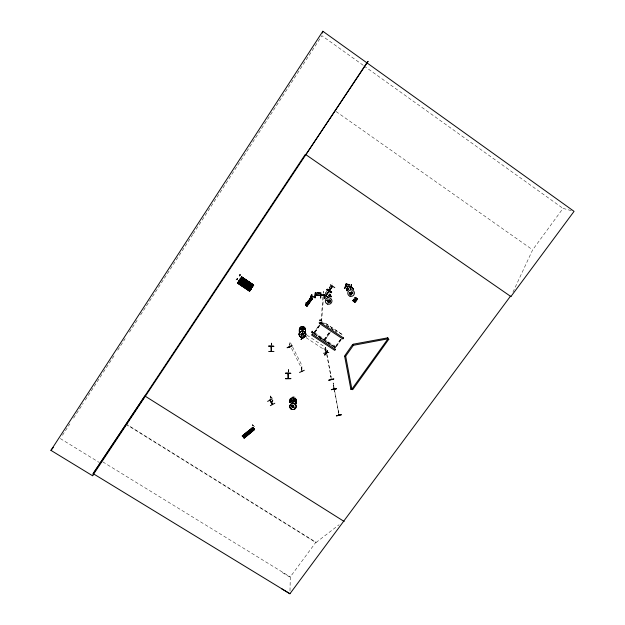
<?xml version="1.0" encoding="UTF-8"?>
<svg xmlns="http://www.w3.org/2000/svg" width="625" height="625" viewBox="0 0 625 625"><rect width="100%" height="100%" fill="white"/><g stroke="black" fill="none" stroke-linecap="round" stroke-linejoin="round"><path stroke-width="0.47" stroke-dasharray="3.12 2.34" d="M299.195 332.352L299.195 330.922M299.203 329.938L299.211 329.305M299.203 331.703A3.281 3.203 -0.8 0 1 302.234 327.891A3.281 3.203 -0.8 0 1 305.703 331.32A3.234 3.156 -0.8 0 0 302.234 327.992A3.234 3.156 -0.8 0 0 299.25 331.742L299.211 331.586A3.242 3.164 -0.8 0 0 299.25 332.406M296.219 403.508L296.234 402.445M296.25 402.258C297.508 398.211 292.414 397.422 290.703 398.633M296.266 401.125L296.258 400.188M289.992 590.859L290.289 576.922L315.922 542.18L127.406 424.789M295.242 402.328C299.555 392.469 285.555 398.695 290.719 401.633M290.977 398.789L291.18 398.812M320.367 292.898C317.258 290.883 320.031 295.078 316.922 293.641L316.797 292.398M317.406 292.539L317.984 292.555C320.125 293.445 315.406 293.391 317.414 292.477M289.945 400.891L289.906 401.828L289.93 401.359M289.984 399.766L289.953 400.703L290.109 399.93M288.297 372.094L288.43 369.719L288.531 372.469M289.602 345.266L289.68 343.672M289.812 345.68L289.938 341.641L292.078 345.883M288.117 372.094L288.43 369.773M322.922 297.133L321.266 318.391L321.555 321.555M323.227 293.266L323.375 291.336L323.633 292.984M321.609 321.281L323.688 294.758M272.695 401.977L272.625 399.93M272.758 402.719L272.781 399.844M271.188 398.711L270.484 396.062L270.008 398.648M270.164 398.562L270.453 396.016L272.289 398.203L270.914 396.75L271.398 398.547M271.492 344.758L271.711 343.031L271.805 344.336M271.305 344.758L271.531 343.109L271.883 344.195M299.258 330.898A3.219 3.141 -0.8 0 1 302.648 327.164A3.219 3.141 -0.8 0 1 305.461 331.328L305.633 330.516L305.656 331.227A3.234 3.148 -0.8 0 0 302.234 327.852A3.234 3.148 -0.8 0 0 299.258 331.602C296.633 325.117 307.867 324.742 305.531 331.281M299.125 330C299.258 327.602 302.32 326.188 304.266 327.555M301.805 327.891L304.281 328.391C302.328 327.016 299.234 328.406 299.133 330.836L299.742 328.406M299.125 331.641L299.297 330.781M299.961 328.164L300.336 327.852M289.883 402.734L290.07 401.055L290.984 399.766M291.078 398.641L290.047 399.992L290.25 402.414A3.156 3.023 0.8 0 1 291.469 398.508A3.156 3.023 0.8 0 1 295.656 399.328A3.156 3.023 0.8 0 1 295.172 403.383L295.734 402.773M305.508 330.516L305.68 329.703M294.609 401.43L295.109 400.961L295.977 401.844M294.953 401.023L295.062 401.648L293.242 401.125L294.07 401.289M296.328 401.234L295.727 402.781M289.906 402.023A3.172 3.039 0.8 0 1 293.703 399.258A3.172 3.039 0.8 0 1 296.07 403.227L296.266 401.547L294.859 399.547M324.727 297.359L324.961 296.492A3.25 3.188 -11.8 0 0 324.844 298.141L324.625 296.727L324.859 298.258A3.25 3.195 -11.8 0 1 324.992 296.609M325.016 297.219L324.836 298.062L325.078 297.195M330.078 300.078L329.82 300.469M330.016 300.242L330.461 300.656M346.688 289.609L346.93 288.75M347.516 288.031L347.531 287.625M346.898 290.281L348.102 288.031M347.094 290.93L347.68 289.281L349 288.156M352.094 292.898L352.242 292.273M347.672 284.031L349.328 285.258M347.07 284.711C351.188 286.078 346.273 282.852 350.055 284.867M348.227 284.102L346.484 283.766M348.352 284.75L346.656 284.297M349.984 284.914L349.5 284.773L350.031 284.68M236.977 279.578L237.641 278.367L236.727 279.773M330.18 286.758L330.406 285.93M330.094 286.406L329.109 288.164M240.273 275.281L239.547 274.758L240.273 275.281L239.289 276.719M512.945 292.148L532.648 249.852L334.516 110.445M325.539 293.328L326.43 291.469L325.602 293.727M299.367 329.977L299.742 329.234M299.297 330.812L299.688 330.023M347.086 287.414L346.508 289.016L346.992 291.281M290.094 398.992L290.469 398.273M347.086 289.438L347.523 288.664M289.961 402.203L290.906 400.812L292.422 400.102M291.07 402.023L290.859 401.602M352.18 292.344L352.805 292.656M296.164 402.031L295.227 403.359A3.211 3.07 0.8 0 0 295.695 399.172A3.211 3.07 0.8 0 0 291.445 398.344A3.211 3.07 0.8 0 0 290.219 402.328A3.211 3.07 0.8 0 1 291.445 398.406A3.211 3.07 0.8 0 1 295.695 399.234A3.211 3.07 0.8 0 1 295.211 403.359M239.875 275.281L240.18 274.562L239.703 275.531M237.727 278.445L237.477 278.859M294.844 400.641L292.422 400.148M62.445 435.305L69.883 423.844M73.609 418.109L83.18 403.367M85.305 400.094L102.844 373.07M103.375 372.25L114.008 355.875M117.734 350.141L125.172 338.68M129.43 332.125L137.938 319.023M140.594 314.93L192.688 234.68M193.227 233.859L321.875 35.695L363.328 65.359M237.328 279.094L237.641 278.367M240.273 274.625L239.516 275.797L240.133 274.617M236.008 280.031L237 278.57L237.727 279.086L236.742 280.531M341.469 338.922L335.266 347.727L311.453 332.078L312.094 331.031L334.93 346.227M320.422 320.07L319.773 321.008L319.352 320.734L319.992 319.688L322.359 321.258M311.867 332.352L312.516 331.422L313.469 333.578L319.656 324.703M313.445 333.312L319.625 324.453M319.594 325.461L314.172 333.523L319.57 325.781M329.141 288.117L329.266 287.633L329.188 288.148M324.016 339.781L329.797 331.539M324.047 340.055L329.461 332.328M330.57 331.703L324.656 340.453L330.609 331.961M333.859 346.875L334.516 345.953L335.266 347.727M334.273 347.148L334.906 346.102L335.188 347.773M340.477 339.391L335.102 347.352L341.07 338.891M313.695 332.961L335.555 347.648L341.523 339.195M330.062 286.352L331.047 284.953M325.508 351.727L325.32 349.133L325.797 351.164M571.297 210.609L563.016 208.391L532.648 249.852M347.891 287.375L346.875 288.773L347.453 288M347.484 288.664L348.07 288.023A3.328 3.266 -20.9 0 0 346.922 290.273M347.977 289.539L348.094 289.453M347.875 289.914L348.5 289.273M353.188 292.992L351.031 294.383M290.422 399.266L290.977 398.656M290.344 401.469L291.617 400.406M294.742 401.609L296.234 403.656A3.203 3.062 0.8 0 0 290.367 402.445L291.609 401.43L293.25 401.117M294.68 401.508L295.305 401.758L295.531 401.234M329.266 288.531L330.32 287.516M253.758 425.906A1.703 0.438 50.5 0 0 252.445 424.797A1.703 0.438 50.5 0 0 252.516 425.664L252.438 425.734A1.703 0.438 50.5 0 1 252.289 424.859L252.312 424.812M126.023 424.359L315.945 542.609L339.078 524.758M329.453 300.523L330.438 300.031M348.469 289.266L349.227 288.805M329.719 301.898L330.445 301.43L328.891 302.203L327.164 302.055A3.289 3.227 -11.7 0 0 330.422 301.422A3.273 3.211 -11.7 0 1 327.203 302.055M330.547 302.109L329.82 302.578A3.344 3.281 -11.6 0 0 330.562 302.078M351.945 291.719L349.531 292.508L350.398 292.445M351.414 292.789L352.672 292.25M300.305 328.633L301.008 328.18M300.984 328.922L299.688 330.055A3.242 3.164 -0.8 0 0 299.367 330.773M304.594 333.516L302.195 334.297L300.578 333.75A3.281 3.203 -0.8 0 0 304.578 333.508A3.234 3.156 -0.8 0 1 300.617 333.75M290.945 399.781L292.453 399.07L294.883 399.547M270.445 396.102L270.727 396.453L270.289 396.188M272.039 400.172L272.953 400.875M301.555 367.258L301.578 369.906M316.82 292.469L320.367 292.961M329.352 299.891L326.828 300.039A3.227 3.172 -11.8 0 0 329.328 299.859M351.43 292.805L348.883 292.953A3.258 3.195 -21 0 0 352.125 292.328A3.266 3.203 -21 0 1 348.922 292.938L349.75 293.102M330.516 300.781L327.906 301.578L326.273 301.023M301.812 328.656L300.273 329.43A3.242 3.164 -0.8 0 1 305.625 331.203L304.953 329.719M302.68 329.414L303.539 329.562A3.312 3.227 -0.8 0 0 301 329.719L301.828 329.461M304.68 333.703L304.078 333.586M303.875 333.984L302.195 334.281M291.656 399.336L292.461 399.078M291.227 405.758L292.82 406.328L294.477 405.977A3.195 3.062 0.8 0 1 291.258 405.766A3.172 3.031 0.8 0 0 294.438 406.023M294.422 407.109A3.203 3.062 0.8 0 1 291.227 406.891A3.195 3.062 0.8 0 0 294.422 407.102L292.797 407.391L291.195 406.867M320.359 293.289L318.68 293.633L320.422 293.297M348.867 285.125L347.719 285.062M330.633 375.227L330.953 377.492M333.625 387.648L333.461 385.281L333.805 387.617M333.547 385.719L333.289 385.312M338.125 410.477L338.555 413.398M349.953 293.812L351.656 293.492L352.75 292.172M351.039 294.414L349.297 294.258A3.297 3.234 -20.8 0 0 353.148 292.992A3.281 3.219 -20.8 0 1 349.352 294.258M350.367 295.102L351.242 295.023A3.305 3.234 -20.7 0 1 350.391 295.07A3.352 3.289 -20.7 0 0 351.242 295.031M327.781 300.859L330.492 300.117M330.406 300.867L329.953 300.664M328.016 302.227L328.891 302.18M329.016 302.875L328.133 302.922A3.289 3.234 -11.6 0 0 329.008 302.852A3.344 3.281 -11.6 0 1 328.133 302.875M301.82 329.445L302.688 329.391M302.172 332.664L303.023 332.617M292.492 397.969L293.328 397.922M290.969 398.398L290.984 398.758M294.039 402.406A3.219 3.078 0.7 0 0 292.375 402.297L293.219 402.266M292.852 405.25L293.695 405.203A3.227 3.086 0.8 0 1 292.023 405.086L293.695 405.195A3.227 3.086 0.8 0 1 292.031 405.023M292.82 406.281L293.672 406.234M288.344 370.297L288.406 371.812M293.273 400.102L294.109 400.258M303.523 328.805L301.812 328.688L303.523 328.82L304.953 329.75M301.352 334.898L302.203 335.109M327.055 301.398L327.914 301.555M352.203 292.945L352.805 292.945L352.906 292.352A3.328 3.266 -20.9 0 1 349.117 293.625L349.969 293.789M329.273 295.188L328.422 295.016L330.055 295.57L331.18 296.859L330.641 296.141M328.539 295.648L329.398 295.852M326.828 300.023L327.672 300.195M330.156 300.805L330.281 300.828A3.266 3.203 -11.7 0 1 326.328 301.016M327.789 300.836L326.203 300.297A3.25 3.195 -11.8 0 0 330.156 300.062A3.297 3.242 -11.8 0 1 326.945 300.672A3.297 3.242 -11.8 0 0 330.18 300.023M316.047 293.125L319.484 293.227L318.539 292.523M315.125 293.133L316.953 293.633M348.188 284.164L350.039 284.922M350.211 285.516L347.828 284.617L348.539 285.227M329.031 293.875L330.445 294.828L331.227 297.195M331.312 296.977L330.57 295.445L329.117 294.516A3.25 3.188 -11.8 0 1 331.219 296.93L331.094 296.344M329.398 295.82L330.836 296.812M282.273 572.539L290.281 577.383M102.773 461.875L290.289 576.922M60.312 438.578L99.484 462.586M313.086 332.562L335.555 347.648M326.109 341.648L311.453 332.078M326.922 342.188L334.258 347.031M319.938 337.852L330.453 344.797M306.875 335.125L325.453 347.375L325.898 351.023M302.883 333.562L304.398 334.562M306.055 337.656L325.859 350.703M325.508 323.344L342.867 334.969L325.523 323.453M320.008 319.789L321.586 320.836M326.43 325.328L336.672 332.125M326.445 325.438L336.695 332.234M325.57 293.289L325.648 292.758L325.633 293.68M332.203 283.906L332.172 283.953M364.055 65.977L563.016 208.391M272.023 400.133L273.031 400.898M290.648 402.016L291.328 402.555M294.867 400.578L295.578 401.367M304.227 327.562L305.383 328.812L305.734 331.297M304.25 328.391L305.68 330.453M329.867 294.898L330.969 296.141M330.008 295.586L330.695 296.141M352.086 287.797L353.258 289.078A3.328 3.266 -20.9 0 0 352.133 287.828L352.789 288.359M352.352 288.391L353.008 288.992M295.445 402.172L295.914 402.844A3.195 3.055 0.8 0 0 290.367 402.445M352.344 287.102L353.289 289.227M352.555 287.695L353.023 288.406M352.484 287.688L352.938 288.391M292.5 346.734L301.898 365.414L301.93 369.352M291.516 348.328L301.93 369.016M352.734 287.844L353.172 289.055M295.953 399.602L296.219 400.352M295.938 400.727L296.203 401.484M295.977 401.805L296.25 402.625M305.32 328.789L305.586 329.562M305.344 329.625L305.609 330.406M324.945 298.383L324.672 297.578L324.844 298.141A3.297 3.242 -11.8 0 1 324.93 296.516M346.523 289.016L346.797 290.398L346.75 289.57M346.617 289.844L346.789 290.398M346.82 290.516L346.828 290.516A3.258 3.195 -21 0 1 347.93 287.477A3.266 3.203 -21 0 0 347.078 291.312M334.406 389.531L333.148 382.953L333.719 387.18M334.594 390.477L338.727 413.367M334.039 388.719L338.617 412.555M326.18 350.406L325.633 347.531L326.078 351.18M326.922 354.234L331.133 377.461M326.758 354.609L331.086 377.109M334.516 345.953L335.031 349.047M325.539 350.492L325.422 349.508L322.453 347.555L322.562 348.531M325.32 349.133L325.617 351.578M319.992 319.688L320.156 321.156M312.516 331.422L312.711 334.312M296.25 402.578L296.133 404.234A3.195 3.062 0.8 0 0 294.086 400.336A3.172 3.031 0.8 0 0 290.047 402.133A3.195 3.055 0.8 0 1 294.086 400.258A3.195 3.055 0.8 0 1 296.07 404.148A3.172 3.031 0.8 0 0 294.078 400.258A3.195 3.062 0.8 0 0 290.023 402.234M312.094 331.031L312.227 333.07M299.148 329.25L299.203 330.773A3.219 3.141 -0.8 0 1 302.648 327.023A3.219 3.141 -0.8 0 1 305.453 331.18M353.078 288.625L353.117 289.477M315.922 542.18L315.945 542.609M306.688 336.07L306.719 336.984M305.594 329.68L305.633 330.383M271.711 343.109L271.727 343.562L271.531 343.109M288.461 371.008L288.438 372.461M288.375 369.789L288.383 370.234L288.195 369.797M302.836 332.461L302.898 334.469M301.719 367.18L301.734 369.828M252.289 424.859A1.703 0.438 50.5 0 1 253.391 425.641M253.945 426.32A1.703 0.438 50.5 0 1 254.164 426.664M254.023 426.258A1.703 0.438 50.5 0 1 254.242 426.602M302.203 334.961A3.242 3.164 -0.8 0 1 300.617 334.422M304.539 333.383A3.234 3.148 -0.8 0 1 300.617 333.609M303.82 332.977A3.219 3.141 -0.8 0 1 301.367 333.125M302.219 335.898A3.266 3.188 -0.8 0 1 301.383 335.727L302.219 335.883A3.312 3.227 -0.8 0 1 301.367 335.672M301.828 329.594A3.266 3.188 -0.8 0 1 303.523 329.711M302.211 335.75A3.266 3.18 -0.8 0 1 301.383 335.586M301.023 329.711A3.266 3.18 -0.8 0 1 303.516 329.562M293.68 405.211A3.172 3.039 0.8 0 1 292.039 405.102M289.859 401.953A3.227 3.086 0.8 0 1 293.711 399.141A3.227 3.086 0.8 0 1 296.125 403.172M291.375 402.469A3.141 3.008 0.8 0 1 290.688 398.078A3.141 3.008 0.8 0 1 295.312 397.812A3.141 3.008 0.8 0 1 295.188 402.242M289.961 402.625A3.172 3.031 0.8 0 1 293.297 399.016A3.172 3.031 0.8 0 1 296.078 403.031M293.68 405.023A3.172 3.031 0.8 0 1 292.047 404.914M289.914 402.695A3.227 3.086 0.8 0 1 293.297 399.031A3.227 3.086 0.8 0 1 296.125 403.117M290.266 402.242A3.156 3.023 0.8 0 1 291.477 398.32A3.156 3.023 0.8 0 1 295.656 399.141A3.156 3.023 0.8 0 1 295.18 403.195M290.047 402.305A3.172 3.031 0.8 0 1 294.078 400.422A3.172 3.031 0.8 0 1 296.047 404.281M292.367 402.383A3.266 3.117 0.7 0 1 293.219 402.328M349.141 293.617A3.273 3.211 -20.9 0 0 352.93 292.383A3.328 3.266 -20.9 0 1 349.102 293.594M348.141 288.141A3.273 3.211 -20.9 0 0 346.992 290.352A3.328 3.266 -20.9 0 1 348.094 288.062M352.117 287.906A3.273 3.211 -20.9 0 1 353.203 289.172M347.164 290.945A3.297 3.234 -20.8 0 1 349.047 288.25A3.281 3.219 -20.8 0 0 347.195 290.977M352.328 288.484A3.297 3.234 -20.8 0 1 352.961 289.047A3.281 3.219 -20.8 0 0 352.328 288.539M352.289 287.141A3.25 3.195 -21.1 0 1 353.039 289.461M352.469 291.031A3.25 3.195 -21.1 0 1 349.539 292.43M346.875 290.633A3.25 3.195 -21.1 0 1 347.141 287.445M352.117 287.797A3.328 3.266 -20.9 0 1 353.227 289.07M347.961 290.016A3.305 3.234 -20.7 0 1 348.539 289.383M347.906 289.953A3.352 3.289 -20.7 0 1 349.227 288.828M324.969 298.969A3.266 3.203 -11.7 0 1 325.102 297.312M328.43 295.156A3.266 3.203 -11.7 0 1 331.117 296.953M329 293.945A3.227 3.172 -11.8 0 1 331.141 297.172M330.023 299.344A3.227 3.172 -11.8 0 1 326.852 299.945M325.016 298.336A3.227 3.172 -11.8 0 1 324.711 296.727M329.016 294.008A3.227 3.172 -11.8 0 1 331.156 297.234M325.023 298.398A3.227 3.172 -11.8 0 1 324.719 296.781M324.805 298.227A3.297 3.242 -11.8 0 1 324.93 296.555M329.133 294.633A3.25 3.195 -11.8 0 1 331.242 297.047M330.133 299.945A3.25 3.188 -11.8 0 1 326.945 300.547M330.391 301.336A3.258 3.203 -11.7 0 1 327.188 301.938M328.523 295.711A3.258 3.203 -11.7 0 1 330.75 296.812M328.664 296.453A3.289 3.234 -11.6 0 1 330.273 297M321.328 319.664L321.469 320.133L321.328 319.664M299.289 331.578L299.117 332.414A3.312 3.227 -0.8 0 1 299.32 331.57M303.852 333.125L301.336 333.273A3.219 3.141 -0.8 0 0 303.82 333.125M325.875 349.547L325.781 350.023L325.875 349.547M329.523 296.484L328.648 296.336A3.344 3.281 -11.6 0 1 330.289 296.883L329.492 296.508M301.359 334.922L300.578 334.523L301.352 334.938M302.219 326.336A3.203 3.125 -0.8 0 0 299.523 330.828A3.195 3.117 -0.8 0 1 302.219 326.344A3.203 3.125 -0.8 0 1 305.438 330.477A3.195 3.117 -0.8 0 0 302.219 326.344M302.18 332.578A3.203 3.125 -0.8 0 0 303.008 332.523A3.195 3.117 -0.8 0 1 302.18 332.57M291.266 405.68A3.195 3.055 0.8 0 0 294.453 405.898A3.172 3.031 0.8 0 1 291.281 405.641M291.234 406.695A3.203 3.062 0.8 0 0 294.43 406.914A3.195 3.055 0.8 0 1 291.242 406.695M295.891 403.016A3.195 3.062 0.8 0 0 290.367 402.641A3.203 3.062 0.8 0 1 295.898 403.008M353.234 289.297A3.266 3.203 -21 0 0 352.516 287.797A3.258 3.195 -21 0 1 353.227 289.297M330.781 296.867A3.289 3.227 -11.7 0 0 328.539 295.758A3.273 3.211 -11.7 0 1 330.773 296.914M331.281 297A3.297 3.242 -11.8 0 0 329.141 294.539A3.297 3.242 -11.8 0 1 331.281 296.961"/><path stroke-width="0.94" d="M299.555 372.461L304.273 370.281M290.828 378.703L285.609 378.781M285.602 378.555L290.82 378.445M324.359 323.367L319.078 322.867M309.047 303.594L308.93 303.055M273.938 351.445L268.68 351.508M326.422 353.406L326.07 352.602M314.969 297.789L315.422 292.5L314.992 297.781M315.242 297.742L315.391 292.531M320.664 295.133L315.344 295.266L315.828 295.039M307.453 305.477L306.586 304.414L306.031 305.273M320.188 295.062L320.555 295.078M320.594 297.938L320.766 292.641L320.664 297.938M339.031 415.203L338.945 414.797M291.93 345.734L287.078 347.742L291.953 345.719M290.711 373.398L285.484 373.211L290.719 373.289M288.32 378.016L288.117 378.477L288.016 373.305M289.719 347.445L289.766 346.805M289.898 347.141L289.664 346.734M287.992 373.508L288.203 374M321.25 295.086L326.562 295.492M323.984 295.203L323.766 295.867L323.805 295.195M321.82 323.086L321.672 322.477L321.805 322.977M323.953 295.828L323.992 295.352M274.805 403.258L270.336 405.648M272.375 404.297L269.797 400.242M321.273 294.82L326.586 295.211M272.398 404.492L270.234 400.375M272.102 398.93L267.625 401.406M270.008 400.5L269.812 400.086M272.594 404.383L270.047 400.078M271.406 350.906C270.812 338.719 271.953 353.664 271.211 350.805M273.805 346.312L268.531 346.117L273.805 346.227M353.352 300.719L353.32 300.922M355.656 300.812L355.57 301.344M271.172 351.234L271.281 346.234M325.75 295.625L328.766 291.273M329.438 290.516L332.367 286.141M332.656 286.344L329.656 290.453M248.883 433.82L247.172 431.977M247.828 434.695L246.117 432.859M246.898 435.477L245.18 433.641M245.844 436.359L244.133 434.516M245.141 436.945L243.422 435.109M242.375 435.984L244.188 438.102L254.594 429.437L252.625 427.297M354.156 301.719L354.164 301.172M354.133 301.492L354.406 300.312M322.453 33.031L322.836 31.25L366.883 62.82L92.539 475.734L50.938 450.359L322.836 31.25M352.992 300.695L353.336 301.188M354.43 300.508L354.281 300.953M344.766 288.492L346.32 283.422L344.789 288.492M307.148 303.125L308.25 303.977M351.508 284.555L350.531 289.812L351.547 284.602M326.07 352.984L326.18 353.414M312.086 298.703L310.734 297.422L312.07 297.938M353.367 300.773L353.531 300.305M353.008 300.75L353.156 300.305M247.148 280.781L245.656 282.961M244.664 284.492L243.172 286.664M245.914 279.984L244.43 282.133M243.43 283.695L241.945 285.836M244.836 279.227L243.344 281.398M354.727 300.727L354.898 301.859M354.648 301.039L354.336 299.703M242.352 282.938L240.859 285.109M243.617 278.391L242.125 280.57M241.117 282.141L239.641 284.281M242.789 277.867L241.305 280.016M240.297 281.586L238.82 283.727M354.898 302.156L355.938 301.219M355.859 301.492L355.672 300.867M353.078 300.555L353.273 300.109M328.461 291.734L326.219 295.383M332.172 286.531L329.766 289.969M307.156 303.18L307.438 302.75M309 303.688L308.523 304.195M308.656 303.609L308.25 304.039M307.445 305.414L306.398 305.555M353.438 300.555L353.688 300.133M307.641 305.758L307.703 304.789M309.195 301.148C306.25 302.242 311.227 300.617 308.57 302.055M308.375 301.305L308.289 301.727M308.031 301.32L308.406 300.828M310.023 302.195L309.773 302.617M92.539 475.734L93.516 474.156M323.477 294.531L327.875 297.469M328.023 297.195L323.609 294.281M249.484 291.266L251.219 288.773L239.141 280.68L237.445 283.133L249.516 291.211M250.008 290.508L249.773 290.844L237.734 282.711L237.969 282.367L249.984 290.539L237.961 282.383M250.695 289.531L250.93 289.188L238.789 281.18L250.695 289.523L238.672 281.359M252.203 287.227L251.969 287.57L239.93 279.414L241.664 276.906L253.688 285.102L241.625 276.961M253.602 285.219L241.57 277.008L253.609 285.195L252.094 287.375L240.039 279.25L252.078 287.398M327.281 289.133L331.703 292.055M327.156 289.305L331.547 292.266M252.492 286.805L252.258 287.148L240.219 278.992L240.453 278.648L252.484 286.82L240.445 278.664M253.422 285.492L253.18 285.828L241.25 277.508M249.594 291.094L237.641 282.844M249.906 290.633L237.859 282.516M250.914 289.203L238.875 281.062M251.195 288.805L239.164 280.641M237.555 282.961L249.719 290.93M240.141 279.109L252.109 287.359M240.328 278.828L252.469 286.844M93.062 473.578L144.852 395.961L344.156 521.469M305.859 154.656L368.141 61.32L366.453 63.203M250.883 286.539L252.375 284.367M248.391 290.234L249.883 288.07M308.328 304.656L308.523 304.312L308.328 304.656L305.898 303.039L306.852 303.258A0.961 0.938 -3 0 1 307.141 302.617A0.828 0.812 -3 0 1 307.617 302.406M310.766 296.734L311.297 295.961L313.562 297.078L311.508 295.656L311.766 294.703L310.492 296.602L311.297 296.016M311.508 295.711L312.039 294.938M309.961 299.922L309.016 299.906C308.219 300.875 311.258 299.469 310.539 301.453L310.406 300.188L311.594 299.93L311.367 300.258M311.75 299.703L311.945 299.359L311.75 299.703L310.008 298.539L310.203 298.195L311.508 299.117L312.023 298.758M308.25 302.18C308.875 303.266 309.312 300.32 309.781 301.758M309.039 302.727L309.656 301.453M310.781 301.102L310.539 301.453M326.828 289.703L331.219 292.648M325.898 295.727L328.883 291.422M335.453 349.328L334.805 350.391L311.633 335.094L312.281 334.031M343.508 337.906L342.867 338.969L319.656 323.578L320.312 322.516M330.375 284.727L334.781 287.664M356.445 300.602L356.664 300.203L356.445 300.602L354.117 299L356.141 299.938M357.391 299.25L355.289 297.414L354.984 297.844L355.266 297.359L357.594 298.961L355.406 297.914M301.086 339.508L304.281 335.352L301.094 339.5M303.18 337.953L302.789 337.688L303.203 337.797M388.766 339.266L352.695 389.68L351.867 389.141L345.688 356.156L344.852 355.602L352.531 344.633M344.664 356.234L345.688 356.156L353.398 345.297L387.977 338.812L388.812 339.367M325.648 352.719L326.055 352.953M324.844 355.133L327.609 350.719L324.625 354.93M350.844 389.203L351.867 389.141L387.977 338.812L387.758 337.734M289.93 593.75L510.43 296.242L510.898 296.555L305.359 154.312L93.227 473.68L289.93 593.75L281.617 588.75M326.656 289.883L331.07 292.812M50.938 450.359L53.281 447.414M355.688 301.68L355.062 302.133M353.297 300.164L353.539 299.836A0.898 0.875 -19.7 0 1 354.023 299.656L354.703 300.031M307.641 305.695L307.508 305.914A0.836 0.82 -2.6 0 1 307.016 306.148L306.406 305.977M308.125 301.164L308.977 300.75M338.703 414.617L338.727 415.016M338.922 414.711L339 415.172M355.445 301.477L354.875 301.805M366.883 62.82L574.062 211.352L510.852 296.617L510.391 296.297M315.461 295.062L320.617 295.406L315.453 294.938M311.938 298.914L312.109 298.477M309.031 302.672L309.773 302.562M353.422 300.008L353.555 299.891A0.898 0.883 -19.7 0 1 354.039 299.711M242.258 436.023L252.883 427.578M252.766 427.367L242.211 435.969M242.812 436.617L253.195 427.922M243.812 437.703L254.031 428.836L254.469 429.219L243.922 437.828L254.477 429.273M243.586 437.461L254.016 428.82M244.172 438.102L254.562 429.414M308.391 303.969L308.5 303.094L307.438 302.805M345.766 285.914L350.852 287.078M303.312 337.766L302.875 337.477L303.203 337.914M325.68 352.492L326.148 352.688M306.227 304.523L306.727 304.508M307.203 305.703L306.711 305.719M308.547 301.133L308.969 301.062M312.461 298.383L311.945 299.164M353.188 344.211L387.805 337.828M323.602 353.32L328.773 352.383M328.789 380.211L333.867 378.945L328.789 380.227M336.453 388.664L331.336 389.641L336.445 388.609M336.367 415.711L341.438 414.719L336.414 415.961M305.656 305.25A0.828 0.82 -2.4 0 1 305.703 304.703L305.922 304.32A0.844 0.828 -2.4 0 1 306.422 304.078L306.828 304.172M285.484 373.43L290.711 373.336M307.016 306.094L306.617 306.055M311.594 299.93L310.312 299.891L309.844 298.719L309.969 299.977M350.438 286.953L346.227 286.148M301.719 370.797L301.953 371.062M307.812 302.352L309.016 303.273M308.023 302.445L307.617 302.352A0.828 0.812 -3 0 0 307.141 302.562M308.969 300.695L309.391 300.867M345.641 285.992L350.805 287.25M307.805 302.75L308.25 302.945M354.75 302.195L354.25 301.852M331.297 378.922L331.391 379.422M242.547 436.328L252.977 427.688M309.391 300.812L309.797 301.141M312.289 334.148L335.469 349.453M352.555 344.734L353.398 345.297L353.219 344.32M305.898 303.039L308.32 304.602M320.32 322.625L343.531 338.023M310.734 297.477L311.953 298.305M311.742 299.648L310.008 298.539M241.336 277.383L253.406 285.5L241.273 277.469M312.07 297.891L312.422 298.305M309.602 300.93L310.117 301.656M288.195 373.492L288.305 378.422M306.398 305.609L306.031 305.211M354.445 302.07L354.141 301.664M308.258 302.242L307.953 301.578M251.703 428.258L253.414 430.102M305.836 305.594L305.656 305.188M354.961 297.789L356.164 299.992M355.383 297.859L356.68 300.258M338.773 415.172L338.727 414.781M301.578 370.977L301.805 371.242M344.68 356.344L350.867 389.328M331.336 389.641L336.461 388.719M334 389.219L333.898 389.688L333.789 389.055M326.383 353.391L326.273 352.766M331.125 379.273L331.086 379.07M305.93 304.375A0.844 0.828 -2.4 0 1 306.422 304.133M251.109 288.898L239.078 280.758L251.117 288.898M300.625 336.969A3.297 3.211 -0.8 0 0 305.758 334.539A3.297 3.211 -0.8 0 0 301.031 331.422A3.297 3.211 -0.8 0 0 300.625 336.969M300.633 336.898A3.273 3.188 -0.8 0 0 305.734 334.492A3.273 3.188 -0.8 0 0 301.047 331.391A3.297 3.211 -0.8 0 0 300.617 336.945A3.281 3.195 -0.8 0 0 305.742 334.539A3.281 3.195 -0.8 0 0 301.039 331.438A3.281 3.195 -0.8 0 0 300.633 336.961A3.297 3.211 -0.8 0 0 305.758 334.508A3.297 3.211 -0.8 0 0 301.031 331.391A3.273 3.188 -0.8 0 0 300.633 336.898M291.164 409.039A3.219 3.078 0.7 0 0 296.172 406.703A3.219 3.078 0.7 0 0 291.555 403.727A3.219 3.078 0.7 0 0 291.164 409.039M291.172 408.961A3.211 3.07 0.7 0 0 296.164 406.641A3.211 3.07 0.7 0 0 291.555 403.664A3.211 3.07 0.7 0 0 291.172 408.961M349.961 296.203A3.328 3.266 -20.5 0 0 354.359 292.492A3.328 3.266 -20.5 0 0 348.945 290.633A3.328 3.266 -20.5 0 0 349.961 296.203M327.539 304.094A3.32 3.258 -11.5 0 0 331.906 300.398A3.32 3.258 -11.5 0 0 326.492 298.547A3.32 3.258 -11.5 0 0 327.539 304.094"/></g></svg>
